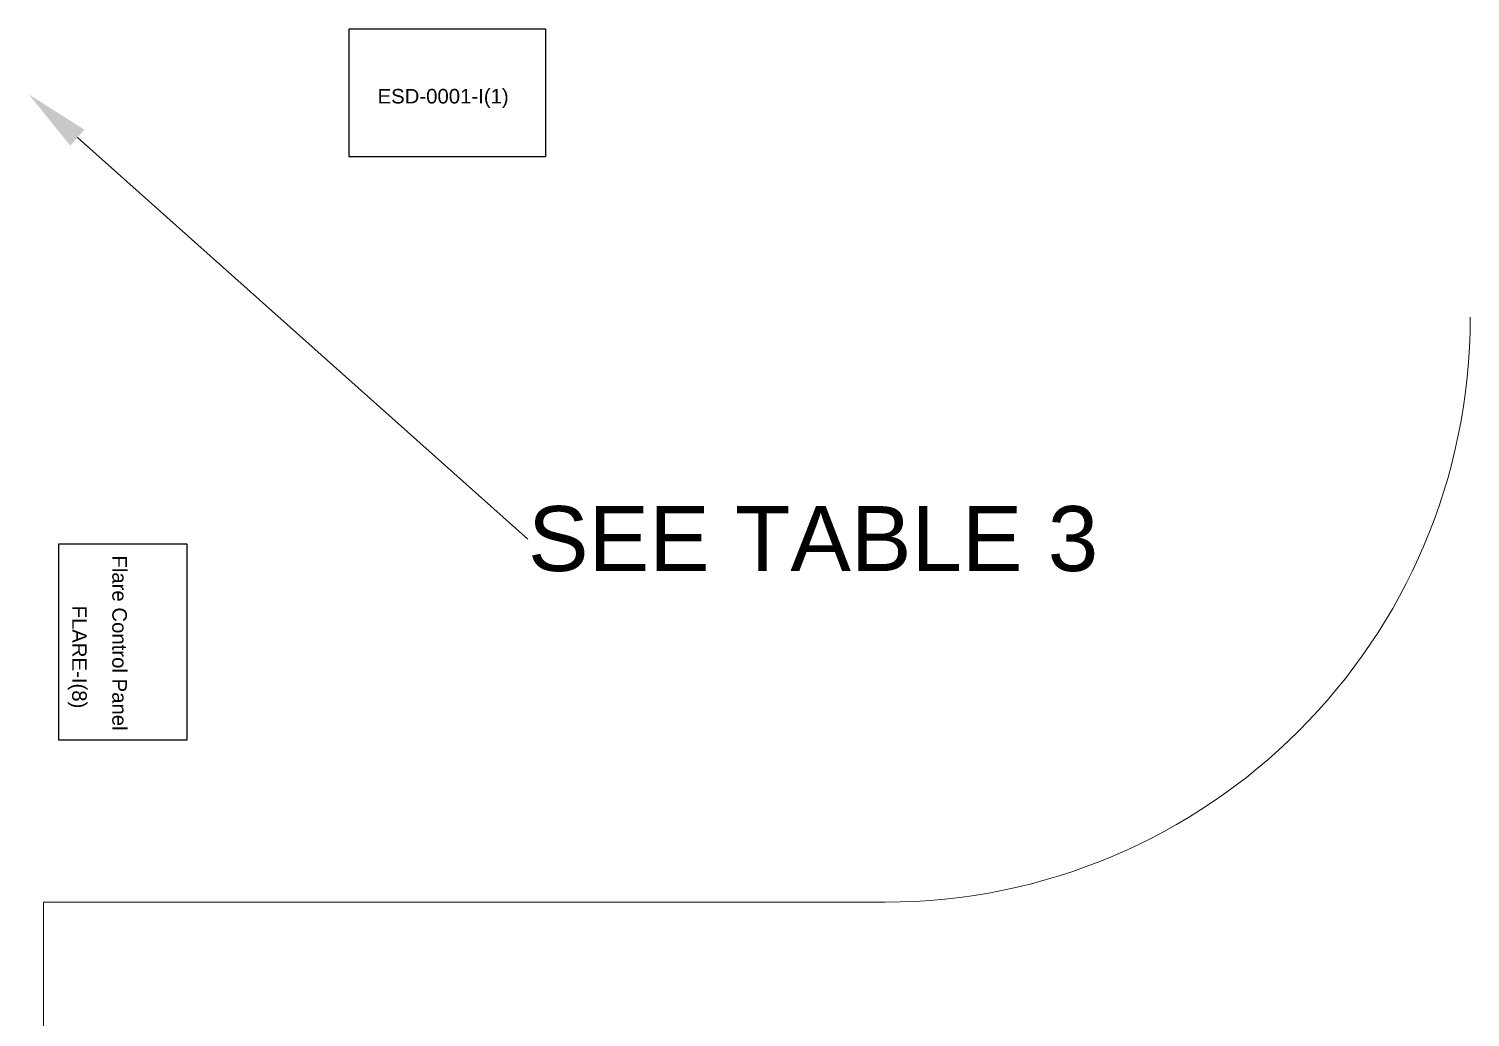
# Model space of a CAD drawing. Header units: inches. Extents: x 19 to 715735, y 34 to 210034.
# Drawn here: x 148350 to 170524, y 107072 to 122279 of the extents above; entities that cross this region are included whole.
import ezdxf
from ezdxf import colors
from ezdxf.entities.mleader import LeaderData, LeaderLine
from ezdxf.math import Vec2, Vec3

# ---------------------------------------------------------------- set-up
doc = ezdxf.new("R2010")
doc.units = ezdxf.units.IN
doc.header["$MEASUREMENT"] = 0
doc.layers.add('Junction Boxes', color=1, linetype='Continuous')
doc.layers.add('Layout', color=6, linetype='Continuous', lineweight=20)
doc.layers.add('SKIDS', color=3, linetype='Continuous', lineweight=30)
doc.styles.get("Standard").update_dxf_attribs({"font": 'arial.ttf'})

msp = doc.modelspace()

# ---------------------------------------------------------------- linework, layer by layer
at = {"layer": 'Junction Boxes'}
for points in [[(153279, 122279), (156299, 122279), (156299, 120308), (153279, 120308)], [(150783, 114355), (150783, 111335), (148812, 111335), (148812, 114355)], [(150783, 114355), (150783, 111335), (148812, 111335), (148812, 114355)]]:
    msp.add_lwpolyline(points, close=True, dxfattribs=at)
at = {"layer": 'Layout', "color": 252}
for p, q in [((148574, 108842), (161524, 108842)), ((148574, 104342), (148574, 108842))]:
    msp.add_line(p, q, dxfattribs=at)
msp.add_arc((161524, 117842), 9000, 270, 0, dxfattribs=at)
msp.add_arc((161524, 117842), 9000, 270, 0, dxfattribs=at)

# ---------------------------------------------------------------- texts
at = {"layer": 'SKIDS'}
for s, rotation, p in [('ESD-0001-I(1)', 0, (153715, 121130)), ('Flare Control Panel', 270, (149634, 114177)), ('Flare Control Panel', 270, (149634, 114177)), ('FLARE-I(8)', 270, (149017, 113406)), ('FLARE-I(8)', 270, (149017, 113406))]:
    msp.add_text(s, height=224, rotation=rotation, dxfattribs=at).set_placement(p)

# ---------------------------------------------------------------- leaders
ml = msp.add_multileader_mtext('Standard')
ml.set_content('SEE TABLE 3', color=256)
ml.set_leader_properties()
ml.build(insert=Vec2(0, 0))
ml.multileader.update_dxf_attribs({"has_dogleg": 0, "dogleg_length": 0.36, "arrow_head_size": 1000})
ctx = ml.context
ctx.base_point, ctx.char_height, ctx.arrow_head_size, ctx.landing_gap_size, ctx.plane_origin = Vec3(156029, 114428), 1000, 1000, 0.09, Vec3(148350, 121270)
notes = []
notes.append((ctx, [(1, (1, 1, 0), (156028, 114428), (1, 0), 0.36, [(0, [(148350, 121270)], 0, [])])]))
ctx.mtext.insert, ctx.mtext.flow_direction = Vec3(156029, 114936), 5
for ctx, leaders in notes:
    for number, flags, end, landing, length, lines in leaders:
        leader = LeaderData()
        leader.index, (leader.has_last_leader_line, leader.has_dogleg_vector, leader.attachment_direction) = number, flags
        leader.last_leader_point, leader.dogleg_vector, leader.dogleg_length = Vec3(end), Vec3(landing), length
        for number, points, colour, breaks in lines:
            line = LeaderLine()
            line.index, line.vertices, line.color, line.breaks = number, Vec3.list(points), colors.encode_raw_color(colour), breaks
            leader.lines.append(line)
        ctx.leaders.append(leader)

doc.saveas('drawing.dxf')
